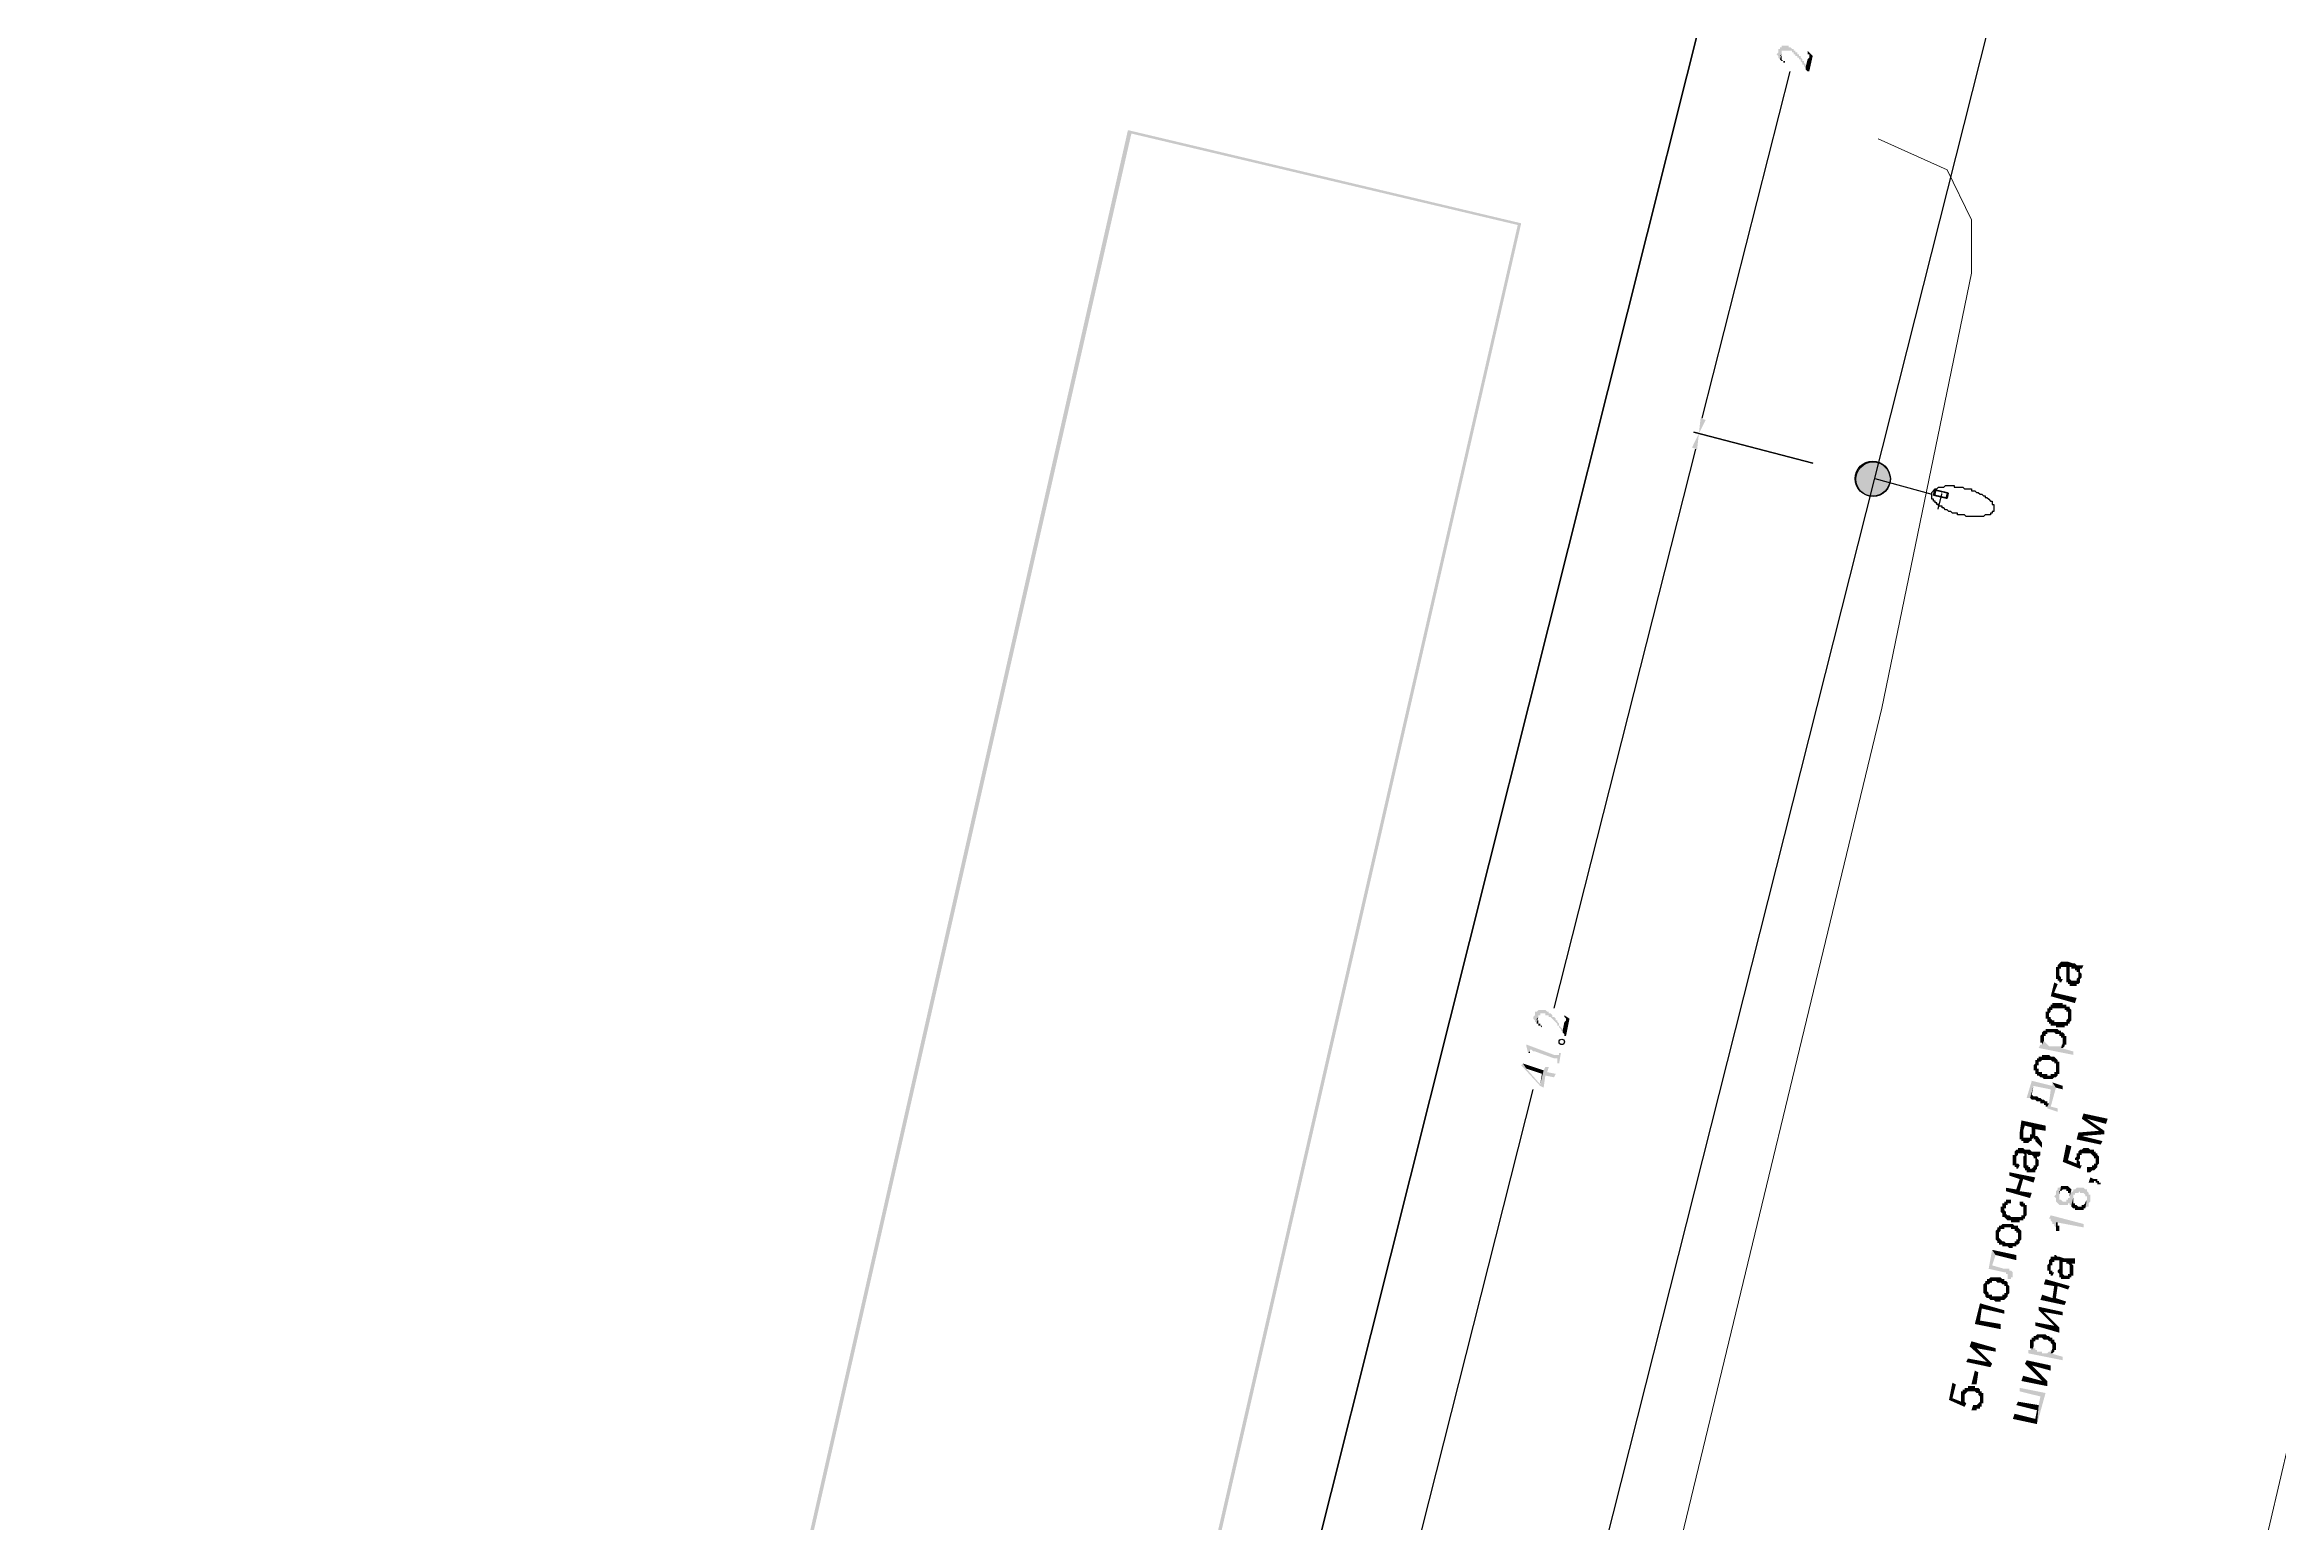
# Model space of a CAD drawing. Extents: x 243 to 885, y -99 to 1005.
# Drawn here: x 404.9 to 477.4, y 559.8 to 607.8 of the extents above; entities that cross this region are included whole.
import ezdxf

# ---------------------------------------------------------------- set-up
doc = ezdxf.new("R2010")
doc.units = 0
doc.header["$MEASUREMENT"] = 0
for name, color, linetype in [('DLXLUM01', 6, 'Continuous'), ('DLXLUMEX', 2, 'Continuous'), ('DLXSCENE', 7, 'Continuous'), ('PDF _Геометрия', 7, 'Continuous'), ('PDF _Сплошная заливка', 7, 'Continuous')]:
    doc.layers.add(name, color=color, linetype=linetype)

# ---------------------------------------------------------------- blocks, each defined once
blk = doc.blocks.new('*U25')
for p, q in [((-0.185, 0.13), (-0.224, -0.035)), ((-0.224, -0.035), (-0.185, 0.13)), ((-0.156, 0.124), (-0.195, -0.042)), ((-0.195, -0.042), (-0.156, 0.124)), ((0.224, 0.035), (-0.185, 0.13)), ((-0.156, 0.124), (-0.185, 0.13)), ((-0.185, 0.13), (0.224, 0.035)), ((-0.185, 0.13), (-0.156, 0.124)), ((0.253, 0.028), (-0.156, 0.124)), ((-0.156, 0.124), (0.253, 0.028)), ((0.185, -0.13), (0.224, 0.035)), ((0.224, 0.035), (0.185, -0.13)), ((0.214, -0.137), (0.253, 0.028)), ((0.253, 0.028), (0.214, -0.137)), ((0.224, 0.035), (0.253, 0.028)), ((0.253, 0.028), (0.224, 0.035)), ((-0.224, -0.035), (0.185, -0.13)), ((0.185, -0.13), (-0.224, -0.035)), ((-0.224, -0.035), (-0.195, -0.042)), ((-0.195, -0.042), (-0.224, -0.035)), ((-0.195, -0.042), (0.214, -0.137)), ((0.214, -0.137), (-0.195, -0.042)), ((0.185, -0.13), (0.214, -0.137)), ((0.214, -0.137), (0.185, -0.13))]:
    blk.add_line(p, q)
at = {"color": 1}
blk.add_line((0.029, -0.007), (-0.084, -0.494), dxfattribs=at)
at = {"layer": 'DLXLUMEX', "color": 7}
blk.add_text('1', height=0.1, dxfattribs=at).set_placement((0, 0))
blk = doc.blocks.new('*U46')
blk.add_line((177.326, 706.222), (0, 0))

msp = doc.modelspace()

# ---------------------------------------------------------------- hatches: boundary and pattern name
at = {"layer": 'PDF _Сплошная заливка', "linetype": 'ByBlock', "transparency": 33554559}
for color, points in [(256, [(461.127, 607.578), (461.127, 607.522), (461.071, 607.466), (461.127, 607.41), (461.127, 607.354), (461.183, 607.298), (461.239, 607.466), (461.239, 607.522), (461.239, 607.578), (461.295, 607.578), (461.351, 607.578), (461.407, 607.578), (461.463, 607.578), (461.519, 607.578), (461.575, 607.578), (461.575, 607.522), (461.631, 607.522), (461.631, 607.466), (461.687, 607.466), (461.687, 607.41), (461.743, 607.41), (461.743, 607.354), (461.799, 607.354), (461.799, 607.298), (461.855, 607.298), (461.855, 607.242), (461.911, 607.186), (461.911, 607.13), (461.967, 607.13), (461.967, 607.074), (462.023, 607.018), (462.023, 607.074), (462.023, 607.13), (461.967, 607.186), (461.967, 607.242), (461.911, 607.242), (461.911, 607.298), (461.855, 607.354), (461.855, 607.41), (461.799, 607.41), (461.799, 607.466), (461.743, 607.466), (461.743, 607.522), (461.687, 607.522), (461.687, 607.578), (461.631, 607.578), (461.631, 607.634), (461.575, 607.634), (461.519, 607.69), (461.463, 607.69), (461.463, 607.746), (461.407, 607.746), (461.351, 607.746), (461.295, 607.746), (461.239, 607.746), (461.239, 607.69), (461.183, 607.69), (461.183, 607.634), (461.127, 607.634)]), (256, [(461.183, 607.298), (461.239, 607.242), (461.295, 607.242), (461.295, 607.186), (461.351, 607.186), (461.351, 607.242), (461.295, 607.242), (461.239, 607.298), (461.239, 607.354), (461.239, 607.41), (461.183, 607.41), (461.239, 607.466)]), (256, [(462.079, 607.578), (462.079, 607.466), (462.135, 607.466), (462.135, 607.41), (462.135, 607.354), (462.079, 607.298), (462.023, 607.074), (462.023, 607.018), (462.023, 606.962), (462.079, 606.906), (462.135, 606.906), (462.247, 607.41)]), (256, [(464.486, 593.188), (464.71, 593.412), (464.766, 593.692), (464.71, 593.972), (464.486, 594.196), (464.206, 594.252), (463.926, 594.196), (463.702, 593.972), (463.646, 593.692), (463.702, 593.412), (463.926, 593.188), (464.206, 593.132)]), (1, [(470.141, 577.734), (470.141, 577.454), (470.197, 577.454), (470.253, 577.734), (470.253, 577.79), (470.309, 577.79), (470.309, 577.846), (470.365, 577.846), (470.421, 577.846), (470.477, 577.846), (470.477, 577.79), (470.477, 577.734), (470.477, 577.678), (470.477, 577.622), (470.477, 577.566), (470.477, 577.51), (470.477, 577.454), (470.477, 577.398), (470.589, 577.846), (470.645, 577.846), (470.645, 577.79), (470.701, 577.79), (470.757, 577.79), (470.757, 577.734), (470.813, 577.734), (470.813, 577.678), (470.869, 577.678), (470.869, 577.622), (470.925, 577.79), (470.981, 577.79), (471.037, 577.902), (470.981, 577.902), (470.925, 577.902), (470.869, 577.902), (470.813, 577.902), (470.757, 577.958), (470.701, 577.958), (470.533, 578.014), (470.477, 578.014), (470.421, 578.014), (470.365, 578.014), (470.309, 578.014), (470.253, 577.958), (470.197, 577.902), (470.197, 577.846), (470.141, 577.846), (470.141, 577.79)]), (1, [(470.197, 577.454), (470.197, 577.398), (470.253, 577.398), (470.253, 577.342), (470.309, 577.342), (470.365, 577.454), (470.309, 577.454), (470.309, 577.51), (470.253, 577.566), (470.253, 577.622), (470.253, 577.678), (470.253, 577.734)]), (1, [(470.477, 577.398), (470.477, 577.342), (470.533, 577.342), (470.533, 577.286), (470.589, 577.286), (470.589, 577.231), (470.645, 577.231), (470.701, 577.231), (470.757, 577.231), (470.813, 577.231), (470.813, 577.286), (470.869, 577.286), (470.925, 577.342), (470.925, 577.398), (470.925, 577.454), (470.981, 577.51), (470.981, 577.566), (470.981, 577.622), (470.925, 577.678), (470.925, 577.734), (470.869, 577.51), (470.813, 577.454), (470.813, 577.398), (470.757, 577.398), (470.701, 577.398), (470.645, 577.398), (470.589, 577.454), (470.589, 577.51), (470.589, 577.566), (470.589, 577.622), (470.589, 577.678), (470.589, 577.734), (470.589, 577.79), (470.589, 577.846)]), (1, [(470.869, 577.622), (470.869, 577.51), (470.925, 577.734), (470.925, 577.79)]), (1, [(469.805, 576.391), (469.805, 576.167), (469.861, 576.167), (469.861, 576.055), (469.917, 576.335), (469.973, 576.391), (469.973, 576.447), (470.029, 576.447), (470.029, 576.503), (470.085, 576.503), (470.141, 576.503), (470.197, 576.503), (470.253, 576.503), (470.309, 576.503), (470.365, 576.503), (470.421, 576.503), (470.421, 576.447), (470.477, 576.447), (470.477, 576.391), (470.533, 576.391), (470.533, 576.335), (470.533, 576.279), (470.533, 576.223), (470.477, 575.943), (470.533, 575.943), (470.533, 575.999), (470.589, 575.999), (470.589, 576.055), (470.645, 576.111), (470.645, 576.167), (470.645, 576.223), (470.645, 576.279), (470.645, 576.335), (470.645, 576.391), (470.645, 576.447), (470.589, 576.503), (470.589, 576.559), (470.533, 576.559), (470.477, 576.559), (470.477, 576.615), (470.421, 576.615), (470.365, 576.615), (470.365, 576.671), (470.309, 576.671), (470.253, 576.671), (470.197, 576.671), (470.141, 576.671), (470.085, 576.671), (470.029, 576.671), (470.029, 576.615), (469.973, 576.615), (469.973, 576.559), (469.917, 576.559), (469.917, 576.503), (469.861, 576.503), (469.861, 576.447), (469.861, 576.391)]), (1, [(470.085, 577.342), (469.973, 576.895), (470.757, 576.671), (470.813, 576.839), (470.085, 577.007), (470.197, 577.286)]), (256, [(453.232, 576.279), (453.176, 576.223), (453.176, 576.167), (453.232, 576.111), (453.232, 576.055), (453.288, 576.055), (453.344, 576.223), (453.344, 576.279), (453.4, 576.279), (453.4, 576.335), (453.456, 576.335), (453.512, 576.335), (453.568, 576.335), (453.568, 576.279), (453.624, 576.279), (453.68, 576.279), (453.68, 576.223), (453.736, 576.223), (453.792, 576.167), (453.848, 576.111), (453.904, 576.055), (453.96, 575.999), (453.96, 575.943), (454.016, 575.943), (454.016, 575.887), (454.072, 575.831), (454.072, 575.775), (454.128, 575.775), (454.128, 575.719), (454.128, 575.775), (454.128, 575.831), (454.072, 575.887), (454.016, 575.943), (454.016, 575.999), (453.96, 576.055), (453.96, 576.111), (453.904, 576.111), (453.904, 576.167), (453.848, 576.223), (453.792, 576.223), (453.792, 576.279), (453.736, 576.335), (453.68, 576.335), (453.68, 576.391), (453.624, 576.391), (453.568, 576.447), (453.512, 576.447), (453.456, 576.447), (453.4, 576.447), (453.344, 576.447), (453.288, 576.391), (453.232, 576.391), (453.232, 576.335)]), (256, [(453.288, 576.055), (453.288, 575.999), (453.344, 575.999), (453.344, 575.943), (453.4, 575.943), (453.456, 575.887), (453.456, 575.943), (453.4, 575.943), (453.4, 575.999), (453.344, 575.999), (453.344, 576.055), (453.344, 576.111), (453.288, 576.111), (453.288, 576.167), (453.344, 576.223)]), (256, [(454.184, 576.279), (454.184, 576.223), (454.24, 576.167), (454.24, 576.111), (454.184, 576.055), (454.128, 575.775), (454.128, 575.719), (454.184, 575.663), (454.184, 575.607), (454.24, 575.607), (454.352, 576.167)]), (1, [(469.861, 576.055), (469.917, 576.055), (469.917, 575.999), (469.973, 575.999), (469.973, 575.943), (470.029, 575.943), (470.085, 575.943), (470.141, 575.943), (470.141, 575.887), (470.197, 575.887), (470.253, 575.887), (470.309, 575.887), (470.365, 575.887), (470.421, 575.887), (470.421, 575.943), (470.477, 575.943), (470.533, 576.223), (470.533, 576.167), (470.477, 576.111), (470.477, 576.055), (470.421, 576.055), (470.365, 576.055), (470.309, 576.055), (470.253, 576.055), (470.197, 576.055), (470.141, 576.055), (470.085, 576.055), (470.085, 576.111), (470.029, 576.111), (469.973, 576.167), (469.973, 576.223), (469.917, 576.223), (469.917, 576.279), (469.917, 576.335)]), (256, [(452.952, 575.327), (452.952, 575.271), (453.008, 575.047), (453.064, 575.103), (453.064, 575.159), (453.12, 575.159), (453.176, 575.103), (453.232, 575.103), (453.848, 574.879), (453.904, 574.879), (453.96, 574.879), (453.96, 574.823), (453.96, 574.767), (453.96, 574.711), (454.016, 574.711), (454.072, 575.047), (454.016, 575.047), (454.016, 574.991), (453.96, 574.991), (453.904, 574.991), (453.848, 574.991)]), (1, [(469.638, 575.327), (469.582, 575.215), (470.701, 574.991), (470.701, 575.103), (470.309, 575.215), (470.365, 575.383), (470.365, 575.327), (470.309, 575.327), (470.309, 575.271), (470.253, 575.271), (470.197, 575.271), (470.141, 575.271), (470.085, 575.271), (470.029, 575.271), (469.973, 575.271), (469.917, 575.271), (469.861, 575.327), (469.805, 575.383), (469.749, 575.439), (469.693, 575.327)]), (1, [(469.638, 575.607), (469.638, 575.383), (469.693, 575.383), (469.749, 575.551), (469.749, 575.607), (469.805, 575.607), (469.805, 575.663), (469.861, 575.663), (469.861, 575.719), (469.917, 575.719), (469.973, 575.719), (470.029, 575.719), (470.085, 575.719), (470.141, 575.663), (470.197, 575.663), (470.253, 575.663), (470.253, 575.607), (470.309, 575.607), (470.309, 575.551), (470.365, 575.551), (470.365, 575.495), (470.365, 575.439), (470.365, 575.383), (470.309, 575.215), (470.365, 575.215), (470.421, 575.271), (470.421, 575.327), (470.477, 575.327), (470.477, 575.383), (470.477, 575.439), (470.477, 575.495), (470.477, 575.551), (470.477, 575.607), (470.421, 575.607), (470.421, 575.663), (470.365, 575.719), (470.309, 575.719), (470.309, 575.775), (470.253, 575.775), (470.197, 575.831), (470.141, 575.831), (470.085, 575.831), (470.029, 575.831), (469.973, 575.831), (469.917, 575.831), (469.861, 575.831), (469.805, 575.831), (469.805, 575.775), (469.749, 575.775), (469.693, 575.719), (469.693, 575.663)]), (1, [(469.693, 575.383), (469.693, 575.327), (469.749, 575.439), (469.749, 575.551)]), (256, [(452.84, 574.711), (452.784, 574.655), (453.4, 573.983), (453.512, 573.927), (453.568, 574.319), (453.848, 574.263), (453.904, 574.375), (453.624, 574.431), (453.68, 574.599), (453.568, 574.599), (453.512, 574.487), (453.4, 574.039), (452.952, 574.543)]), (256, [(452.84, 574.711), (452.952, 574.543), (453.456, 574.375), (453.4, 574.039), (453.512, 574.487)]), (256, [(453.008, 575.047), (453.064, 575.047), (453.064, 575.103)]), (1, [(469.47, 574.711), (469.414, 574.655), (469.414, 574.487), (469.47, 574.487), (469.47, 574.431), (469.47, 574.375), (469.526, 574.655), (469.582, 574.655), (469.582, 574.711), (469.582, 574.767), (469.638, 574.767), (469.693, 574.823), (469.749, 574.823), (469.805, 574.823), (469.861, 574.823), (469.917, 574.823), (469.973, 574.823), (470.029, 574.767), (470.085, 574.767), (470.085, 574.711), (470.141, 574.711), (470.141, 574.655), (470.141, 574.599), (470.141, 574.543), (470.085, 574.263), (470.141, 574.263), (470.197, 574.319), (470.197, 574.375), (470.253, 574.375), (470.253, 574.431), (470.253, 574.487), (470.253, 574.543), (470.253, 574.599), (470.253, 574.655), (470.253, 574.711), (470.253, 574.767), (470.197, 574.767), (470.197, 574.823), (470.141, 574.879), (470.085, 574.935), (470.029, 574.935), (469.973, 574.935), (469.917, 574.991), (469.861, 574.991), (469.805, 574.991), (469.749, 574.991), (469.693, 574.991), (469.693, 574.935), (469.638, 574.935), (469.582, 574.935), (469.582, 574.879), (469.526, 574.879), (469.526, 574.823), (469.47, 574.823), (469.47, 574.767)]), (1, [(469.47, 574.375), (469.526, 574.375), (469.526, 574.319), (469.582, 574.319), (469.638, 574.263), (469.693, 574.263), (469.749, 574.207), (469.805, 574.207), (469.861, 574.207), (469.917, 574.207), (469.973, 574.207), (470.029, 574.207), (470.085, 574.263), (470.141, 574.543), (470.141, 574.487), (470.141, 574.431), (470.085, 574.431), (470.085, 574.375), (470.029, 574.375), (469.973, 574.375), (469.973, 574.319), (469.917, 574.319), (469.861, 574.319), (469.861, 574.375), (469.805, 574.375), (469.749, 574.375), (469.693, 574.375), (469.693, 574.431), (469.638, 574.431), (469.582, 574.431), (469.582, 574.487), (469.582, 574.543), (469.526, 574.543), (469.526, 574.599), (469.526, 574.655)]), (1, [(469.358, 574.151), (469.19, 573.591), (469.246, 573.591), (469.302, 573.591), (469.414, 573.983), (469.973, 573.871), (469.917, 573.423), (469.861, 573.311), (469.861, 573.255), (470.197, 573.143), (470.197, 573.255), (469.973, 573.311), (470.141, 573.927), (470.029, 574.095), (470.029, 573.983)]), (1, [(469.302, 573.591), (469.358, 573.535), (469.47, 573.535), (469.526, 573.479), (469.582, 573.479), (469.638, 573.479), (469.638, 573.423), (469.693, 573.423), (469.749, 573.423), (469.749, 573.367), (469.805, 573.367), (469.805, 573.311), (469.861, 573.311), (469.917, 573.423), (469.861, 573.423), (469.861, 573.479), (469.805, 573.479), (469.749, 573.535), (469.693, 573.535), (469.638, 573.591), (469.582, 573.591), (469.526, 573.647), (469.47, 573.647), (469.414, 573.647), (469.358, 573.703), (469.414, 573.983)]), (1, [(470.029, 574.095), (470.141, 573.927), (470.365, 573.871), (470.365, 573.983)]), (1, [(471.037, 573.087), (470.981, 572.919), (471.541, 572.527), (471.709, 572.415), (471.709, 572.527), (471.149, 572.919)]), (1, [(471.037, 573.087), (471.149, 572.919), (471.765, 572.751), (471.821, 572.919)]), (1, [(469.022, 572.863), (468.966, 572.471), (468.966, 572.247), (469.022, 572.247), (469.134, 572.695), (469.358, 572.639), (469.358, 572.471), (469.302, 572.191), (469.358, 572.191), (469.358, 572.247), (469.414, 572.303), (469.47, 572.583), (469.805, 572.527), (469.805, 572.695)]), (1, [(469.022, 572.247), (469.022, 572.191), (469.078, 572.191), (469.078, 572.135), (469.134, 572.135), (469.19, 572.135), (469.246, 572.135), (469.302, 572.191), (469.358, 572.471), (469.358, 572.415), (469.302, 572.415), (469.302, 572.359), (469.302, 572.303), (469.246, 572.303), (469.19, 572.303), (469.134, 572.303), (469.078, 572.303), (469.078, 572.359), (469.078, 572.415), (469.078, 572.471), (469.078, 572.527), (469.134, 572.695)]), (1, [(469.414, 572.303), (469.414, 572.247), (469.47, 572.247), (469.47, 572.191), (469.693, 571.967), (469.693, 572.135), (469.582, 572.303), (469.526, 572.359), (469.47, 572.359), (469.47, 572.415), (469.47, 572.471), (469.47, 572.527), (469.47, 572.583)]), (1, [(470.869, 572.471), (470.813, 572.247), (471.597, 572.079), (471.653, 572.191), (470.981, 572.359)]), (1, [(470.869, 572.471), (470.981, 572.359), (471.709, 572.415), (471.541, 572.527)]), (1, [(468.742, 571.687), (468.742, 571.407), (468.798, 571.407), (468.798, 571.351), (468.854, 571.631), (468.854, 571.687), (468.91, 571.743), (468.91, 571.799), (468.966, 571.799), (469.022, 571.799), (469.078, 571.799), (469.134, 571.743), (469.078, 571.687), (469.078, 571.631), (469.078, 571.575), (469.078, 571.519), (469.078, 571.463), (469.078, 571.407), (469.078, 571.351), (469.19, 571.799), (469.246, 571.743), (469.302, 571.743), (469.358, 571.743), (469.414, 571.687), (469.414, 571.631), (469.47, 571.631), (469.47, 571.575), (469.526, 571.687), (469.582, 571.687), (469.638, 571.743), (469.638, 571.855), (469.582, 571.855), (469.526, 571.855), (469.47, 571.855), (469.414, 571.855), (469.358, 571.855), (469.302, 571.911), (469.134, 571.911), (469.078, 571.967), (469.022, 571.967), (468.966, 571.967), (468.91, 571.967), (468.91, 571.911), (468.854, 571.911), (468.798, 571.855), (468.798, 571.799), (468.798, 571.743), (468.742, 571.743)]), (1, [(468.798, 571.351), (468.854, 571.351), (468.854, 571.295), (468.91, 571.295), (468.966, 571.407), (468.91, 571.463), (468.854, 571.463), (468.854, 571.519), (468.854, 571.575), (468.854, 571.631)]), (1, [(469.078, 571.351), (469.134, 571.295), (469.134, 571.239), (469.19, 571.239), (469.19, 571.183), (469.246, 571.183), (469.302, 571.183), (469.358, 571.183), (469.414, 571.183), (469.47, 571.183), (469.47, 571.239), (469.526, 571.295), (469.526, 571.351), (469.582, 571.407), (469.582, 571.463), (469.582, 571.519), (469.582, 571.575), (469.526, 571.631), (469.526, 571.687), (469.47, 571.463), (469.47, 571.407), (469.414, 571.407), (469.414, 571.351), (469.358, 571.295), (469.302, 571.295), (469.302, 571.351), (469.246, 571.351), (469.246, 571.407), (469.19, 571.407), (469.19, 571.463), (469.19, 571.519), (469.19, 571.575), (469.19, 571.631), (469.19, 571.687), (469.19, 571.743), (469.19, 571.799)]), (1, [(469.47, 571.575), (469.47, 571.463), (469.526, 571.687)]), (1, [(470.477, 572.079), (470.365, 571.519), (470.925, 571.295), (470.981, 571.407), (470.925, 571.407), (470.925, 571.463), (470.925, 571.519), (470.869, 571.575), (470.925, 571.631), (470.925, 571.911), (470.813, 571.463), (470.533, 571.575), (470.645, 572.023)]), (1, [(470.813, 571.687), (470.757, 571.631), (470.757, 571.575), (470.813, 571.575), (470.813, 571.519), (470.813, 571.463), (470.925, 571.911), (470.869, 571.855), (470.869, 571.799), (470.813, 571.799), (470.813, 571.743)]), (1, [(470.925, 571.911), (470.925, 571.631), (470.925, 571.743), (470.981, 571.743), (470.981, 571.799), (471.037, 571.799), (471.093, 571.799), (471.149, 571.799), (471.205, 571.799), (471.261, 571.799), (471.317, 571.743), (471.373, 571.687), (471.373, 571.631), (471.429, 571.631), (471.429, 571.575), (471.429, 571.519), (471.485, 571.799), (471.429, 571.799), (471.429, 571.855), (471.373, 571.855), (471.373, 571.911), (471.317, 571.911), (471.261, 571.911), (471.205, 571.967), (471.149, 571.967), (471.093, 571.967), (471.037, 571.967), (470.981, 571.911)]), (1, [(471.149, 571.351), (471.149, 571.183), (471.205, 571.183), (471.261, 571.183), (471.317, 571.239), (471.373, 571.239), (471.429, 571.295), (471.485, 571.351), (471.485, 571.407), (471.541, 571.463), (471.541, 571.519), (471.541, 571.575), (471.541, 571.631), (471.541, 571.687), (471.485, 571.743), (471.485, 571.799), (471.429, 571.519), (471.429, 571.463), (471.373, 571.463), (471.373, 571.407), (471.317, 571.407), (471.317, 571.351), (471.261, 571.351), (471.205, 571.351)]), (1, [(468.518, 570.679), (468.518, 570.568), (469.302, 570.344), (469.358, 570.512), (468.966, 570.568), (469.078, 570.959), (468.854, 570.624)]), (1, [(468.63, 571.183), (468.63, 571.071), (468.966, 570.959), (468.854, 570.624), (469.078, 570.959), (469.414, 570.847), (469.47, 571.015)]), (1, [(471.261, 571.015), (471.205, 570.847), (471.373, 570.847), (471.373, 570.903), (471.429, 570.903), (471.429, 570.847), (471.485, 570.847), (471.485, 570.791), (471.541, 570.791), (471.597, 570.791), (471.597, 570.847), (471.541, 570.847), (471.541, 570.903), (471.485, 570.903), (471.485, 570.959), (471.429, 570.959), (471.373, 570.959)]), (1, [(468.35, 570.064), (468.35, 569.896), (468.406, 569.84), (468.406, 569.784), (468.406, 569.728), (468.462, 569.728), (468.518, 569.672), (468.574, 569.616), (468.63, 569.616), (468.686, 569.616), (468.686, 569.56), (468.742, 569.56), (468.798, 569.56), (468.854, 569.56), (468.91, 569.56), (468.966, 569.56), (468.966, 569.616), (469.022, 569.616), (469.078, 569.896), (469.078, 569.84), (469.078, 569.784), (469.022, 569.784), (469.022, 569.728), (468.966, 569.728), (468.91, 569.728), (468.854, 569.728), (468.798, 569.728), (468.742, 569.728), (468.686, 569.728), (468.63, 569.784), (468.574, 569.784), (468.518, 569.84), (468.518, 569.896), (468.462, 569.952), (468.462, 570.008), (468.518, 570.288), (468.518, 570.232), (468.462, 570.232), (468.462, 570.176), (468.406, 570.176), (468.406, 570.12), (468.406, 570.064)]), (1, [(468.518, 570.288), (468.462, 570.008), (468.518, 570.008), (468.518, 570.12), (468.574, 570.12), (468.574, 570.176), (468.63, 570.176), (468.686, 570.176), (468.686, 570.288), (468.63, 570.288), (468.574, 570.288)]), (1, [(468.966, 570.12), (469.022, 570.064), (469.078, 570.064), (469.078, 570.008), (469.078, 569.952), (469.078, 569.896), (469.022, 569.616), (469.078, 569.616), (469.078, 569.672), (469.134, 569.672), (469.134, 569.728), (469.19, 569.784), (469.19, 569.84), (469.19, 569.896), (469.19, 569.952), (469.19, 570.008), (469.19, 570.064), (469.19, 570.12), (469.134, 570.12), (469.134, 570.176), (469.078, 570.176), (469.078, 570.232), (469.022, 570.232), (468.966, 570.232)]), (1, [(470.141, 570.512), (470.141, 570.456), (470.085, 570.4), (470.141, 570.344), (470.141, 570.288), (470.141, 570.232), (470.197, 570.176), (470.253, 570.12), (470.309, 570.12), (470.365, 570.12), (470.421, 570.12), (470.477, 570.12), (470.533, 570.12), (470.533, 570.176), (470.589, 570.176), (470.589, 570.232), (470.589, 570.176), (470.589, 570.12), (470.645, 570.12), (470.701, 570.344), (470.701, 570.4), (470.701, 570.456), (470.757, 570.456), (470.757, 570.512), (470.813, 570.512), (470.869, 570.512), (470.925, 570.568), (470.925, 570.512), (470.981, 570.512), (471.037, 570.512), (471.093, 570.456), (471.093, 570.4), (471.149, 570.4), (471.149, 570.344), (471.149, 570.288), (471.093, 570.008), (471.149, 570.064), (471.205, 570.064), (471.205, 570.12), (471.205, 570.176), (471.261, 570.232), (471.261, 570.288), (471.261, 570.344), (471.261, 570.4), (471.261, 570.456), (471.205, 570.456), (471.205, 570.512), (471.149, 570.568), (471.149, 570.624), (471.093, 570.624), (471.037, 570.679), (470.981, 570.679), (470.925, 570.679), (470.869, 570.679), (470.813, 570.679), (470.757, 570.624), (470.701, 570.624), (470.701, 570.568), (470.645, 570.512), (470.645, 570.568), (470.645, 570.624), (470.589, 570.4), (470.589, 570.344), (470.533, 570.344), (470.533, 570.288), (470.477, 570.288), (470.477, 570.232), (470.421, 570.232), (470.365, 570.232), (470.309, 570.288), (470.253, 570.288), (470.253, 570.344), (470.253, 570.4), (470.253, 570.456), (470.309, 570.735), (470.253, 570.679), (470.197, 570.679), (470.197, 570.624), (470.141, 570.568)]), (1, [(470.309, 570.735), (470.253, 570.456), (470.253, 570.568), (470.309, 570.568), (470.365, 570.624), (470.421, 570.624), (470.477, 570.624), (470.477, 570.568), (470.533, 570.568), (470.533, 570.512), (470.589, 570.512), (470.589, 570.456), (470.589, 570.4), (470.645, 570.624), (470.589, 570.679), (470.533, 570.735), (470.477, 570.735), (470.421, 570.735), (470.365, 570.735)]), (1, [(470.645, 570.12), (470.645, 570.064), (470.701, 570.008), (470.757, 570.008), (470.757, 569.952), (470.813, 569.952), (470.869, 569.952), (470.925, 569.952), (470.981, 569.952), (471.037, 569.952), (471.037, 570.008), (471.093, 570.008), (471.149, 570.288), (471.149, 570.232), (471.093, 570.232), (471.093, 570.176), (471.037, 570.12), (470.981, 570.12), (470.981, 570.064), (470.925, 570.064), (470.869, 570.064), (470.813, 570.12), (470.757, 570.12), (470.757, 570.176), (470.701, 570.176), (470.701, 570.232), (470.701, 570.288), (470.701, 570.344)]), (1, [(468.182, 569.224), (468.182, 569), (468.238, 568.944), (468.294, 569.224), (468.35, 569.28), (468.35, 569.336), (468.406, 569.336), (468.462, 569.336), (468.462, 569.392), (468.518, 569.392), (468.574, 569.392), (468.63, 569.392), (468.686, 569.392), (468.686, 569.336), (468.742, 569.336), (468.798, 569.336), (468.798, 569.28), (468.854, 569.28), (468.854, 569.224), (468.91, 569.224), (468.91, 569.168), (468.91, 569.112), (468.91, 569.056), (468.854, 568.776), (468.854, 568.832), (468.91, 568.832), (468.966, 568.888), (468.966, 568.944), (469.022, 569), (469.022, 569.056), (469.022, 569.112), (469.022, 569.168), (469.022, 569.224), (469.022, 569.28), (468.966, 569.336), (468.91, 569.392), (468.91, 569.448), (468.854, 569.448), (468.798, 569.448), (468.742, 569.504), (468.686, 569.504), (468.63, 569.504), (468.574, 569.504), (468.518, 569.504), (468.462, 569.504), (468.406, 569.504), (468.35, 569.448), (468.294, 569.448), (468.294, 569.392), (468.238, 569.392), (468.238, 569.336), (468.182, 569.28)]), (1, [(469.973, 569.784), (469.917, 569.672), (469.973, 569.672), (469.973, 569.616), (470.029, 569.56), (470.029, 569.504), (470.085, 569.504), (470.085, 569.448), (470.141, 569.392), (470.141, 569.56), (471.037, 569.392), (471.037, 569.504)]), (1, [(470.141, 569.392), (470.141, 569.28), (470.253, 569.28), (470.253, 569.336), (470.253, 569.392), (470.253, 569.448), (470.197, 569.448), (470.197, 569.504), (470.197, 569.56), (470.141, 569.56)]), (1, [(468.238, 568.944), (468.238, 568.888), (468.294, 568.888), (468.294, 568.832), (468.35, 568.832), (468.406, 568.832), (468.406, 568.776), (468.462, 568.776), (468.518, 568.776), (468.574, 568.776), (468.63, 568.72), (468.686, 568.72), (468.742, 568.72), (468.742, 568.776), (468.798, 568.776), (468.854, 568.776), (468.91, 569.056), (468.91, 569), (468.854, 569), (468.854, 568.944), (468.798, 568.944), (468.798, 568.888), (468.742, 568.888), (468.686, 568.888), (468.63, 568.888), (468.574, 568.888), (468.518, 568.888), (468.462, 568.944), (468.406, 568.944), (468.35, 569), (468.294, 569.056), (468.294, 569.112), (468.294, 569.168), (468.294, 569.224)]), (1, [(468.07, 568.664), (467.958, 568.048), (468.462, 567.936), (468.518, 567.936), (468.518, 567.88), (468.574, 567.88), (468.574, 567.824), (468.574, 567.768), (468.574, 567.712), (468.686, 567.712), (468.686, 567.768), (468.742, 567.768), (468.742, 567.824), (468.742, 567.88), (468.742, 567.936), (468.686, 567.992), (468.63, 567.992), (468.63, 568.048), (468.574, 568.048), (468.518, 568.048), (468.462, 568.048), (468.07, 568.16), (468.182, 568.496)]), (1, [(468.07, 568.664), (468.182, 568.496), (468.854, 568.328), (468.854, 568.496)]), (1, [(469.917, 568.216), (469.861, 568.16), (469.861, 567.992), (469.917, 567.992), (469.917, 567.936), (469.917, 567.88), (469.973, 568.16), (470.029, 568.16), (470.029, 568.216), (470.029, 568.272), (470.085, 568.272), (470.085, 568.328), (470.141, 568.328), (470.197, 568.328), (470.253, 568.328), (470.253, 568.272), (470.253, 568.216), (470.253, 568.16), (470.253, 568.104), (470.253, 568.048), (470.197, 567.992), (470.197, 567.936), (470.253, 567.88), (470.365, 568.272), (470.421, 568.272), (470.477, 568.272), (470.477, 568.216), (470.533, 568.216), (470.589, 568.16), (470.589, 568.104), (470.589, 568.048), (470.645, 568.216), (470.701, 568.216), (470.757, 568.216), (470.757, 568.384), (470.701, 568.384), (470.645, 568.384), (470.589, 568.384), (470.533, 568.384), (470.477, 568.384), (470.421, 568.384), (470.253, 568.44), (470.197, 568.44), (470.141, 568.496), (470.085, 568.496), (470.085, 568.44), (470.029, 568.44), (469.973, 568.44), (469.973, 568.384), (469.917, 568.328), (469.917, 568.272)]), (1, [(469.917, 567.88), (469.973, 567.88), (469.973, 567.824), (470.029, 567.824), (470.085, 567.936), (470.029, 567.936), (470.029, 567.992), (469.973, 567.992), (469.973, 568.048), (469.973, 568.104), (469.973, 568.16)]), (1, [(470.253, 567.88), (470.253, 567.768), (470.309, 567.768), (470.309, 567.712), (470.365, 567.712), (470.421, 567.712), (470.477, 567.712), (470.533, 567.712), (470.589, 567.712), (470.589, 567.768), (470.645, 567.768), (470.645, 567.824), (470.701, 567.824), (470.701, 567.88), (470.701, 567.936), (470.701, 567.992), (470.701, 568.048), (470.701, 568.104), (470.701, 568.16), (470.645, 568.216), (470.589, 567.992), (470.589, 567.936), (470.589, 567.88), (470.533, 567.88), (470.533, 567.824), (470.477, 567.824), (470.421, 567.824), (470.365, 567.88), (470.365, 567.936), (470.365, 567.992), (470.365, 568.048), (470.365, 568.104), (470.365, 568.16), (470.365, 568.216), (470.365, 568.272)]), (1, [(470.589, 568.048), (470.589, 567.992), (470.645, 568.216)]), (1, [(467.79, 567.488), (467.79, 567.264), (467.846, 567.208), (467.902, 567.432), (467.902, 567.488), (467.902, 567.544), (467.958, 567.544), (468.014, 567.6), (468.07, 567.6), (468.07, 567.656), (468.126, 567.656), (468.182, 567.656), (468.238, 567.6), (468.294, 567.6), (468.35, 567.6), (468.406, 567.544), (468.462, 567.544), (468.462, 567.488), (468.518, 567.488), (468.518, 567.432), (468.518, 567.376), (468.518, 567.32), (468.462, 567.04), (468.518, 567.096), (468.574, 567.152), (468.574, 567.208), (468.63, 567.264), (468.63, 567.32), (468.63, 567.376), (468.63, 567.432), (468.63, 567.488), (468.574, 567.544), (468.574, 567.6), (468.518, 567.656), (468.462, 567.656), (468.462, 567.712), (468.406, 567.712), (468.35, 567.768), (468.294, 567.768), (468.238, 567.768), (468.182, 567.768), (468.126, 567.768), (468.07, 567.768), (468.014, 567.768), (467.958, 567.712), (467.902, 567.712), (467.902, 567.656), (467.846, 567.656), (467.846, 567.6), (467.79, 567.544)]), (1, [(467.846, 567.208), (467.846, 567.152), (467.902, 567.096), (467.958, 567.096), (468.014, 567.04), (468.07, 567.04), (468.126, 567.04), (468.182, 566.984), (468.238, 566.984), (468.294, 566.984), (468.35, 566.984), (468.35, 567.04), (468.406, 567.04), (468.462, 567.04), (468.518, 567.32), (468.518, 567.264), (468.462, 567.264), (468.462, 567.208), (468.406, 567.208), (468.406, 567.152), (468.35, 567.152), (468.294, 567.152), (468.238, 567.152), (468.182, 567.152), (468.126, 567.152), (468.07, 567.152), (468.07, 567.208), (468.014, 567.208), (467.958, 567.208), (467.958, 567.264), (467.902, 567.32), (467.902, 567.376), (467.902, 567.432)]), (1, [(469.693, 567.208), (469.638, 567.04), (470.421, 566.872), (470.477, 566.984), (470.141, 567.096), (470.197, 567.488), (470.029, 567.096)]), (1, [(469.805, 567.712), (469.749, 567.544), (470.085, 567.488), (470.029, 567.096), (470.197, 567.488), (470.533, 567.376), (470.589, 567.488)]), (1, [(467.678, 566.928), (467.51, 566.256), (468.35, 566.088), (468.35, 566.256), (467.678, 566.368), (467.734, 566.76)]), (1, [(467.678, 566.928), (467.734, 566.76), (468.462, 566.592), (468.462, 566.704)]), (1, [(469.582, 566.816), (469.582, 566.704), (470.085, 566.2), (470.253, 565.976), (470.253, 566.144), (469.749, 566.648)]), (1, [(469.582, 566.816), (469.749, 566.648), (470.365, 566.536), (470.365, 566.648)]), (1, [(469.302, 565.64), (469.302, 565.472), (469.358, 565.472), (469.358, 565.416), (469.414, 565.64), (469.414, 565.696), (469.47, 565.696), (469.47, 565.752), (469.526, 565.752), (469.582, 565.752), (469.582, 565.808), (469.638, 565.808), (469.693, 565.808), (469.749, 565.752), (469.805, 565.752), (469.861, 565.752), (469.917, 565.696), (469.973, 565.696), (469.973, 565.64), (470.029, 565.584), (470.029, 565.528), (470.029, 565.472), (469.973, 565.304), (470.029, 565.304), (470.085, 565.36), (470.085, 565.416), (470.141, 565.416), (470.141, 565.472), (470.141, 565.528), (470.141, 565.584), (470.141, 565.64), (470.085, 565.696), (470.085, 565.752), (470.029, 565.752), (470.029, 565.808), (469.973, 565.808), (469.917, 565.864), (469.861, 565.864), (469.805, 565.92), (469.749, 565.92), (469.693, 565.92), (469.638, 565.92), (469.582, 565.92), (469.526, 565.92), (469.47, 565.864), (469.414, 565.864), (469.414, 565.808), (469.358, 565.808), (469.358, 565.752), (469.302, 565.752), (469.302, 565.696)]), (1, [(469.47, 566.312), (469.47, 566.2), (470.253, 565.976), (470.085, 566.2)]), (1, [(467.286, 565.136), (467.23, 565.024), (468.014, 564.856), (467.902, 565.024)]), (1, [(467.398, 565.696), (467.342, 565.528), (467.902, 565.024), (468.014, 564.856), (468.07, 564.968), (467.566, 565.472)]), (1, [(467.398, 565.696), (467.566, 565.472), (468.182, 565.36), (468.182, 565.472)]), (1, [(469.19, 565.08), (469.134, 564.968), (469.693, 564.408), (469.861, 564.24), (469.861, 564.408), (469.358, 564.912)]), (1, [(469.19, 565.08), (469.358, 564.912), (469.973, 564.744), (469.973, 564.912)]), (1, [(469.246, 565.416), (469.246, 565.304), (470.365, 565.08), (470.365, 565.192), (469.973, 565.304), (470.029, 565.472), (470.029, 565.416), (469.973, 565.416), (469.973, 565.36), (469.917, 565.36), (469.861, 565.304), (469.805, 565.304), (469.749, 565.304), (469.693, 565.304), (469.693, 565.36), (469.638, 565.36), (469.582, 565.36), (469.526, 565.36), (469.526, 565.416), (469.47, 565.416), (469.47, 565.472), (469.414, 565.472), (469.414, 565.528), (469.358, 565.416)]), (1, [(469.358, 565.416), (469.414, 565.528), (469.414, 565.64)]), (1, [(466.782, 564.352), (466.67, 563.793), (467.174, 563.569), (467.23, 563.681), (467.174, 563.737), (467.174, 563.793), (467.174, 563.849), (467.174, 563.905), (467.23, 564.184), (467.174, 564.184), (467.062, 563.737), (466.782, 563.849), (466.894, 564.296)]), (1, [(467.566, 564.296), (467.398, 564.296), (467.51, 564.744), (467.622, 564.688)]), (1, [(469.078, 564.576), (469.022, 564.408), (469.861, 564.24), (469.693, 564.408)]), (1, [(467.062, 563.961), (467.062, 563.737), (467.174, 564.184), (467.174, 564.128), (467.118, 564.128), (467.118, 564.072), (467.062, 564.072), (467.062, 564.017)]), (1, [(467.23, 564.184), (467.174, 563.905), (467.174, 563.961), (467.23, 564.017), (467.286, 564.072), (467.342, 564.072), (467.398, 564.072), (467.454, 564.072), (467.51, 564.072), (467.566, 564.017), (467.622, 564.017), (467.622, 563.961), (467.678, 563.905), (467.678, 563.849), (467.678, 563.793), (467.734, 564.072), (467.678, 564.072), (467.678, 564.128), (467.622, 564.184), (467.566, 564.184), (467.51, 564.184), (467.51, 564.24), (467.454, 564.24), (467.398, 564.24), (467.342, 564.24), (467.286, 564.24), (467.286, 564.184)]), (1, [(467.454, 563.625), (467.398, 563.457), (467.51, 563.457), (467.566, 563.457), (467.566, 563.513), (467.622, 563.513), (467.678, 563.513), (467.678, 563.569), (467.734, 563.569), (467.734, 563.625), (467.734, 563.681), (467.79, 563.681), (467.79, 563.737), (467.79, 563.793), (467.79, 563.849), (467.79, 563.905), (467.79, 563.961), (467.79, 564.017), (467.734, 564.017), (467.734, 564.072), (467.678, 563.793), (467.678, 563.737), (467.622, 563.681), (467.566, 563.625), (467.51, 563.625)]), (1, [(468.798, 563.345), (468.742, 563.177), (469.526, 563.009), (469.582, 563.625), (469.47, 563.177)]), (1, [(468.91, 563.737), (468.854, 563.625), (469.526, 563.457), (469.47, 563.177), (469.582, 563.625)]), (1, [(468.966, 564.184), (468.966, 564.072), (469.638, 563.905), (469.582, 563.625), (469.526, 563.009), (469.805, 564.017)])]:
    msp.add_hatch(color=color, dxfattribs=at).paths.add_polyline_path(points)
h = msp.add_hatch(color=256, dxfattribs=at)
h.paths.add_polyline_path([(418.405, 509.761), (431.003, 506.961), (452.784, 601.979), (440.018, 605.002)])
h.paths.add_polyline_path([(430.891, 507.073), (418.517, 509.817), (440.13, 604.89), (452.672, 601.923)], flags=0)
h = msp.add_hatch(color=256, dxfattribs=at)
h.paths.add_polyline_path([(458.775, 595.596), (458.607, 595.652), (458.551, 595.148)])
h.paths.add_polyline_path([(458.327, 594.7), (458.495, 594.644), (458.551, 595.148)])

# ---------------------------------------------------------------- linework, layer by layer
at = {"layer": 'PDF _Геометрия', "color": 3, "linetype": 'ByBlock', "lineweight": 25}
msp.add_lwpolyline([(545.057, 1000.691), (599.929, 988.931), (493.714, 678.461), (504.407, 641.447), (324.731, -66.338), (291.584, -56.652), (468.909, 649.565), (472.101, 649.565), (480.667, 670.736), (470.477, 695.258)], close=True, dxfattribs=at)
at = {"layer": 'PDF _Геометрия', "color": 1, "linetype": 'ByBlock', "lineweight": 25}
msp.add_lwpolyline([(476.692, 642.965), (398.752, 334.505)], dxfattribs=at)
at = {"layer": 'PDF _Геометрия', "linetype": 'ByBlock', "lineweight": 25}
for points in [[(458.663, 595.652), (461.519, 606.906)], [(458.439, 594.644), (453.848, 576.503)], [(464.262, 593.692), (466.11, 593.188)], [(448.585, 555.73), (453.176, 573.871)]]:
    msp.add_lwpolyline(points, dxfattribs=at)
at = {"layer": 'PDF _Геометрия', "linetype": 'ByBlock', "lineweight": 18}
for points in [[(464.374, 604.722), (466.614, 603.714), (467.398, 602.091), (467.398, 600.355), (464.486, 586.245), (457.767, 558.417), (449.761, 522.863), (445.057, 502.93), (440.41, 498.058), (434.307, 472.134), (433.691, 469.783), (435.819, 463.568), (424.508, 421.292), (423.612, 420.116), (422.717, 419.332), (421.261, 418.828), (420.141, 418.94)], [(504.352, 594.588), (492.37, 597.443), (490.354, 597.499), (488.003, 596.94), (485.819, 595.316), (484.531, 592.74), (478.652, 566.48), (470.813, 532.941), (466.726, 528.798), (458.271, 493.187), (458.495, 490.556), (458.943, 488.596), (459.447, 487.532), (460.847, 485.964), (461.911, 485.18), (466.782, 483.557), (468.126, 483.557), (480.052, 490.22)]]:
    msp.add_lwpolyline(points, dxfattribs=at)
at = {"layer": 'PDF _Геометрия', "linetype": 'ByBlock', "lineweight": 25}
for points in [[(458.383, 595.204), (462.247, 594.196)], [(468.126, 592.684), (468.126, 592.628), (468.07, 592.628), (468.07, 592.572), (468.014, 592.572), (468.014, 592.516), (467.958, 592.516), (467.902, 592.516), (467.846, 592.516), (467.79, 592.46), (467.734, 592.46), (467.678, 592.46), (467.622, 592.46), (467.566, 592.46), (467.51, 592.46), (467.454, 592.46), (467.398, 592.46), (467.342, 592.46), (467.286, 592.46), (467.23, 592.46), (467.174, 592.516), (467.118, 592.516), (467.062, 592.516), (467.006, 592.516), (466.95, 592.516), (466.95, 592.572), (466.894, 592.572), (466.838, 592.572), (466.782, 592.572), (466.726, 592.628), (466.67, 592.628), (466.614, 592.684), (466.558, 592.684), (466.502, 592.74), (466.446, 592.74), (466.446, 592.796), (466.39, 592.796), (466.334, 592.796), (466.334, 592.852), (466.278, 592.852), (466.278, 592.908), (466.222, 592.908), (466.222, 592.964), (466.166, 592.964), (466.166, 593.02), (466.11, 593.02), (466.11, 593.076), (466.11, 593.132), (466.11, 593.188), (466.11, 593.244), (466.166, 593.3), (466.222, 593.356), (466.278, 593.356), (466.334, 593.412), (466.39, 593.412), (466.446, 593.412), (466.502, 593.412), (466.558, 593.468), (466.614, 593.468), (466.67, 593.468), (466.726, 593.468), (466.782, 593.468), (466.838, 593.468), (466.838, 593.412), (466.894, 593.412), (466.95, 593.412), (467.006, 593.412), (467.062, 593.412), (467.118, 593.412), (467.174, 593.356), (467.23, 593.356), (467.286, 593.356), (467.342, 593.356), (467.398, 593.356), (467.398, 593.3), (467.454, 593.3), (467.51, 593.3), (467.566, 593.244), (467.622, 593.244), (467.678, 593.188), (467.734, 593.188), (467.79, 593.132), (467.846, 593.132), (467.846, 593.076), (467.902, 593.076), (467.958, 593.02), (468.014, 592.964), (468.07, 592.964), (468.07, 592.908), (468.07, 592.852), (468.126, 592.852), (468.126, 592.796), (468.126, 592.74)]]:
    msp.add_lwpolyline(points, close=True, dxfattribs=at)
for centre, radius in [((464.195, 593.692), 0.571), ((464.195, 593.692), 0.571), ((464.206, 593.673), 0.56), ((454.1, 575.411), 0.0885)]:
    msp.add_circle(centre, radius, dxfattribs=at)

# ---------------------------------------------------------------- block references
at = {"layer": 'DLXLUM01'}
msp.add_blockref('*U25', (466.395, 593.193), dxfattribs=at)
at = {"layer": 'DLXSCENE'}
msp.add_blockref('*U46', (291.582, -56.659), dxfattribs=at)

doc.saveas('drawing.dxf')
